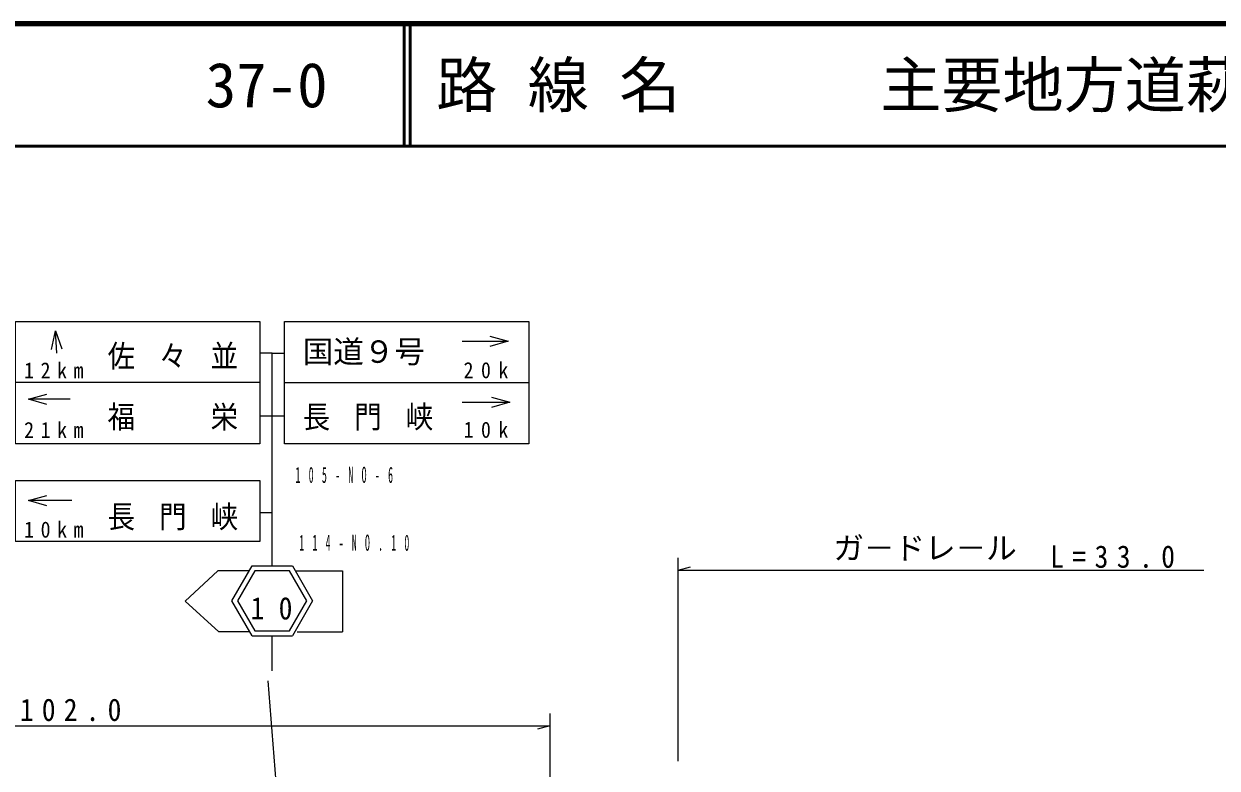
# Model space of a CAD drawing. Units: millimetres, scale not verified. Extents: x 40000 to 680000, y 20000 to 380000.
# Drawn here: x 146638 to 244298, y 319084 to 380000 of the extents above; entities that cross this region are included whole.
import ezdxf
from ezdxf.enums import TextEntityAlignment as Align

# ---------------------------------------------------------------- set-up
doc = ezdxf.new("R2010")
doc.units = ezdxf.units.MM
doc.header["$LTSCALE"] = 1000
for name, color, linetype, lineweight in [('M-BGD', 7, 'Continuous', 25), ('M-TTL', 2, 'Continuous', 140), ('M-TTL-LINE', 7, 'Continuous', 50)]:
    doc.layers.add(name, color=color, linetype=linetype, lineweight=lineweight)
doc.layers.add('M-TTL-TXT', color=7, linetype='Continuous')
doc.styles.add('ＭＳ ゴシック', font='')
doc.styles.get('ＭＳ ゴシック').set_extended_font_data('MS Gothic')

msp = doc.modelspace()

# ---------------------------------------------------------------- linework, layer by layer
at = {"layer": 'M-BGD'}
for p, q in [((149343, 353048), (149221, 354877)), ((182506, 354024), (186286, 354024)), ((166963, 353048), (165963, 353048)), ((166963, 335635), (166963, 353048)), ((166963, 353048), (167963, 353048)), ((165963, 350635), (145963, 350635)), ((167963, 350635), (187963, 350635)), ((150440, 349269), (147026, 349269)), ((182506, 349025), (186408, 349025)), ((165963, 347928), (167963, 347928)), ((150562, 340978), (147026, 340978)), ((165963, 340003), (166963, 340003)), ((200198, 319655), (200198, 336287)), ((162510, 335235), (159839, 332740)), ((165083, 335235), (162510, 335235)), ((165313, 335635), (168613, 335635)), ((200198, 335287), (201198, 335567)), ((200198, 335287), (243203, 335287)), ((162605, 330244), (159839, 332740)), ((165126, 330244), (162605, 330244)), ((168996, 330244), (172716, 330244)), ((165313, 329919), (168613, 329919)), ((166963, 327061), (166963, 329919)), ((166613, 326216), (169765, 285987)), ((189688, 323553), (189688, 306436)), ((94339, 322553), (189688, 322553)), ((189688, 322553), (188688, 322273))]:
    msp.add_line(p, q, dxfattribs=at)
for points in [[(165963, 355635), (165963, 345635), (145963, 345635), (145963, 355635)], [(187963, 345635), (167963, 345635), (167963, 355635), (187963, 355635)], [(165963, 342635), (165963, 337635), (145963, 337635), (145963, 342635)], [(168383, 330319), (169802, 332777), (168383, 335235), (165544, 335235), (164125, 332777), (165544, 330319)]]:
    msp.add_lwpolyline(points, close=True, dxfattribs=at)
for points in [[(148901, 353353), (149221, 354877), (149739, 353409)], [(184786, 354444), (186286, 354024), (184786, 353604)], [(148526, 348849), (147026, 349269), (148526, 349689)], [(184908, 349445), (186408, 349025), (184908, 348605)], [(148526, 340558), (147026, 340978), (148526, 341398)], [(165313, 329919), (163663, 332777), (165313, 335635)], [(168613, 335635), (170263, 332777), (168613, 329919)], [(168844, 335235), (172716, 335235), (172716, 330244)]]:
    msp.add_lwpolyline(points, dxfattribs=at)
at = {"layer": 'M-TTL'}
msp.add_line((680000, 380000), (40000, 380000), dxfattribs=at)
at = {"layer": 'M-TTL-LINE'}
for p, q in [((177750, 380000), (177750, 370000)), ((178250, 380000), (178250, 370000)), ((40000, 370000), (680000, 370000))]:
    msp.add_line(p, q, dxfattribs=at)

# ---------------------------------------------------------------- texts
at = {"layer": 'M-BGD', "style": 'ＭＳ ゴシック'}
for s, p in [('国道９号', (169460, 351707)), ('ガ－ドレ－ル', (212894, 335633))]:
    msp.add_text(s, height=1833, dxfattribs=at).set_placement(p, align=Align.BOTTOM_LEFT)
at = {"layer": 'M-BGD', "attachment_point": 7, "style": 'ＭＳ ゴシック'}
for s, insert, char_height in [('\\T1.25;\\W0.9;佐\\~々\\~並', (153488, 351707), 1833), ('\\T1.67;\\W0.9;12km', (146660, 350976), 1320), ('\\T1.76;\\W0.9;20k', (182628, 350976), 1320), ('\\T1.25;\\W0.9;福\\~\u3000\\~栄', (153488, 346708), 1833), ('\\T1.25;\\W0.9;長\\~門\\~峡', (169460, 346708), 1833), ('\\T1.67;\\W0.9;21km', (146660, 346099), 1320), ('\\T1.76;\\W0.9;10k', (182628, 346099), 1320), ('\\T2.68;\\W0.45;105-NO-6', (168866, 342408), 1320), ('\\T1.25;\\W0.9;長\\~門\\~峡', (153488, 338539), 1833), ('\\T1.67;\\W0.9;10km', (146660, 337930), 1320), ('\\T2.66;\\W0.45;114-NO.10', (169181, 336851), 1320), ('\\T1.62;\\W0.9;L=33.0', (230633, 335454), 1833), ('\\T2.05;\\W0.9;10', (165193, 331224), 1833), ('\\T1.6;\\W0.9;L=102.0', (142722, 322917), 1833)]:
    msp.add_mtext(s, dxfattribs=dict(at, insert=insert, char_height=char_height))
at = {"layer": 'M-TTL-TXT', "style": 'ＭＳ ゴシック'}
for s, p in [('路 線 名', (180380, 375000)), ('主要地方道萩川上線', (216734, 375000)), ('37-0', (161521, 375000))]:
    msp.add_text(s, height=3666, dxfattribs=at).set_placement(p, align=Align.MIDDLE_LEFT)

doc.saveas('drawing.dxf')
